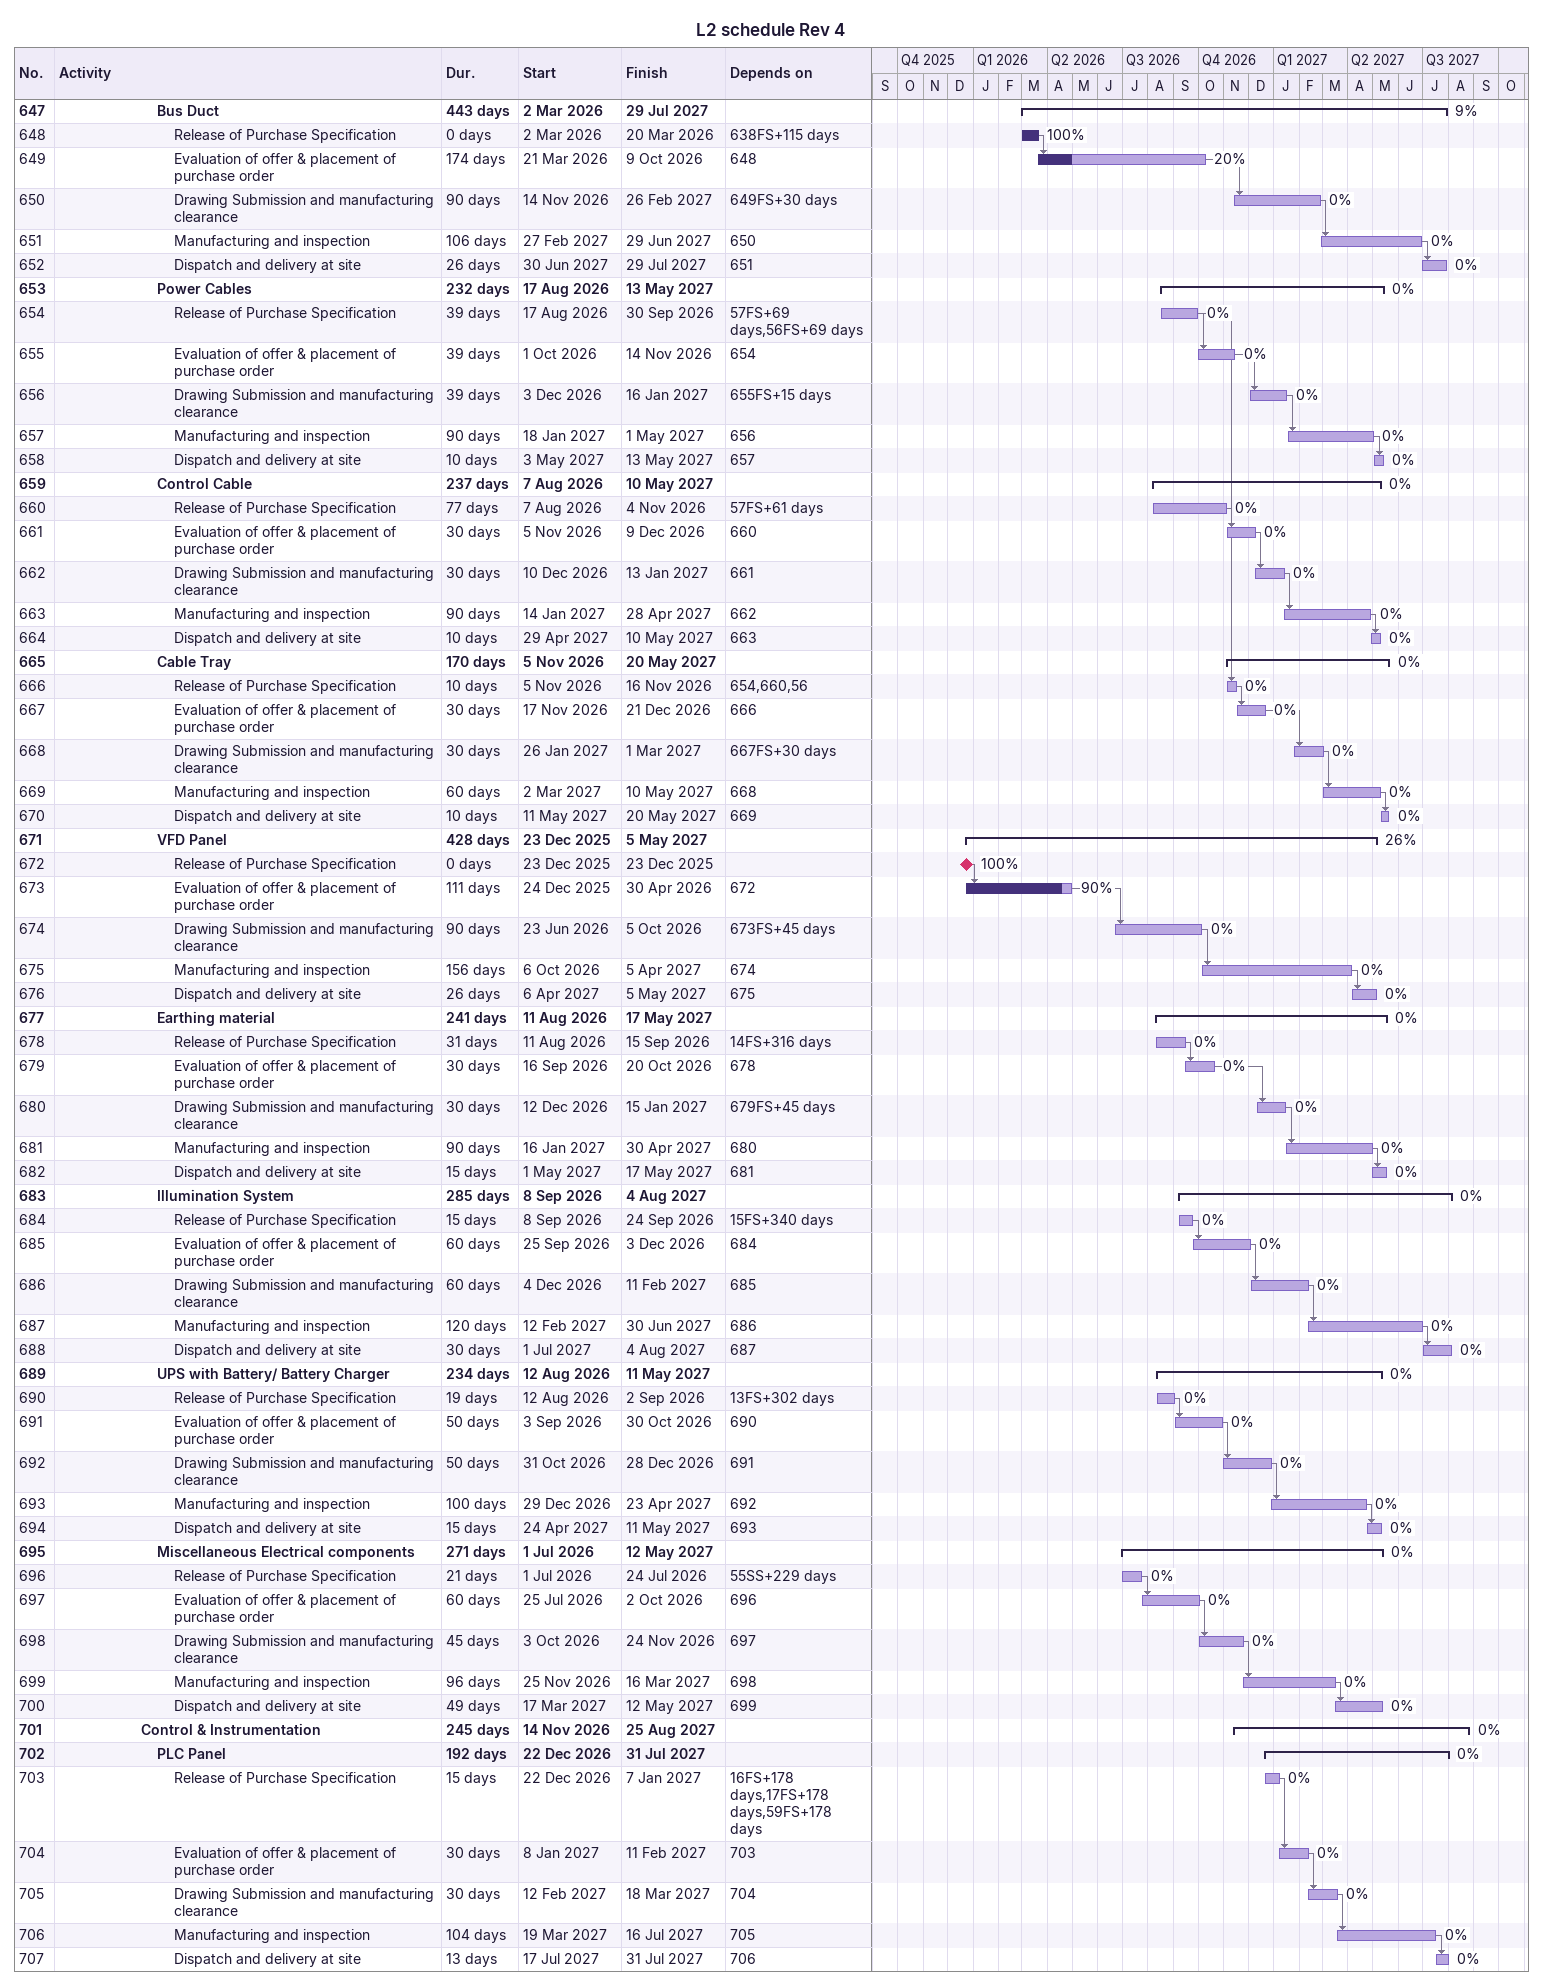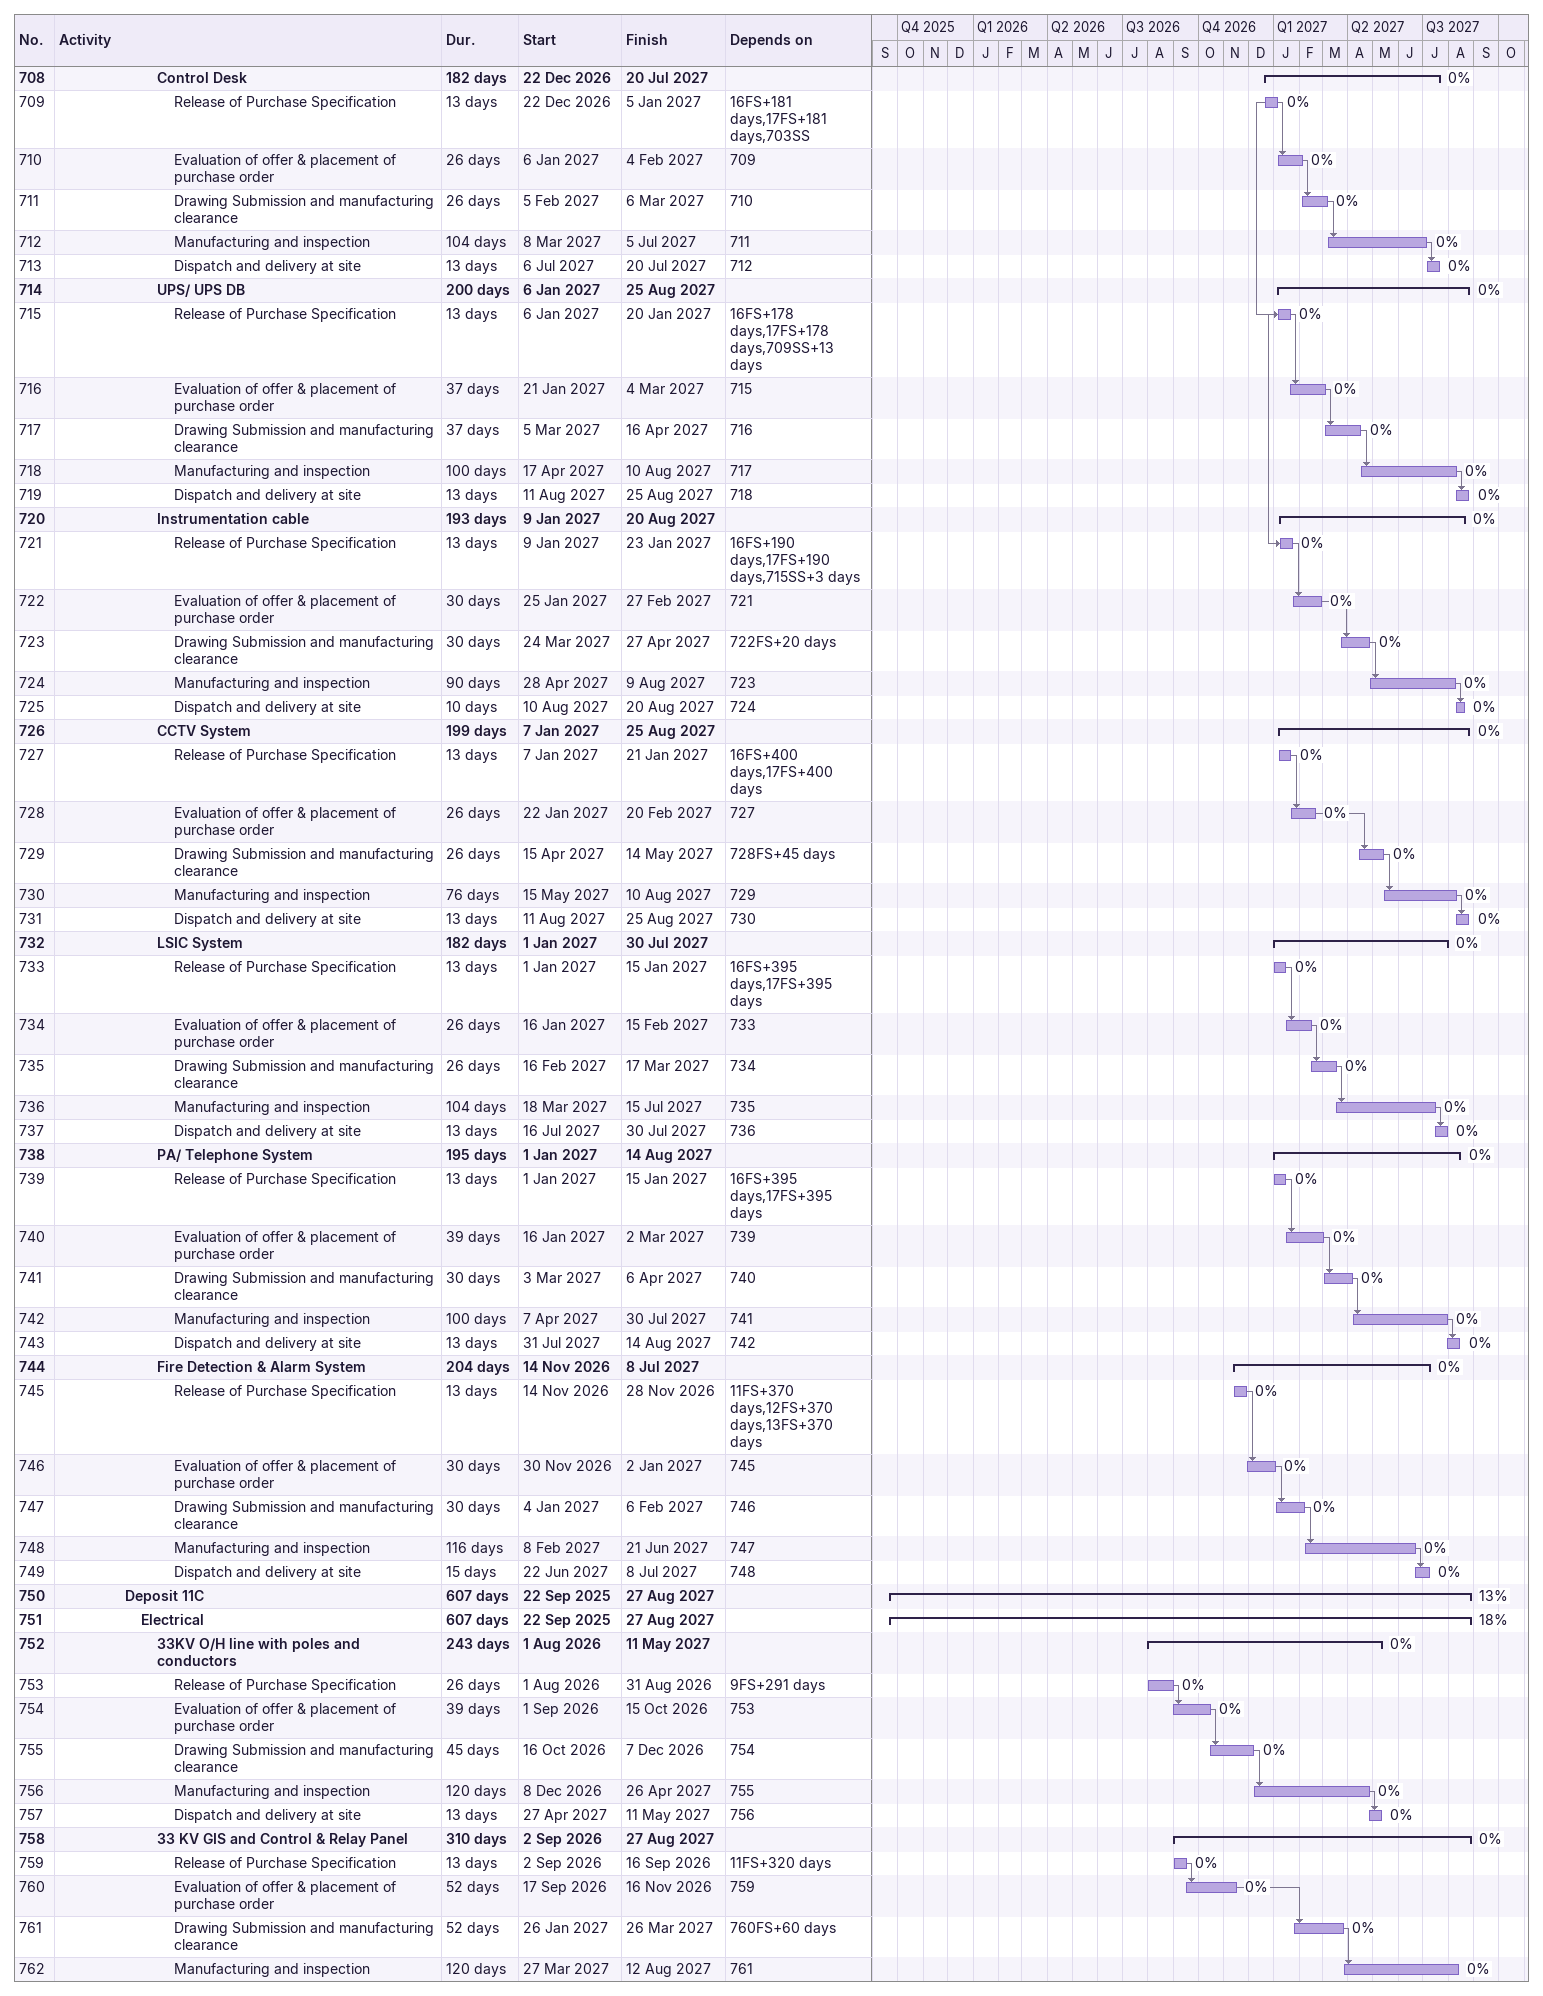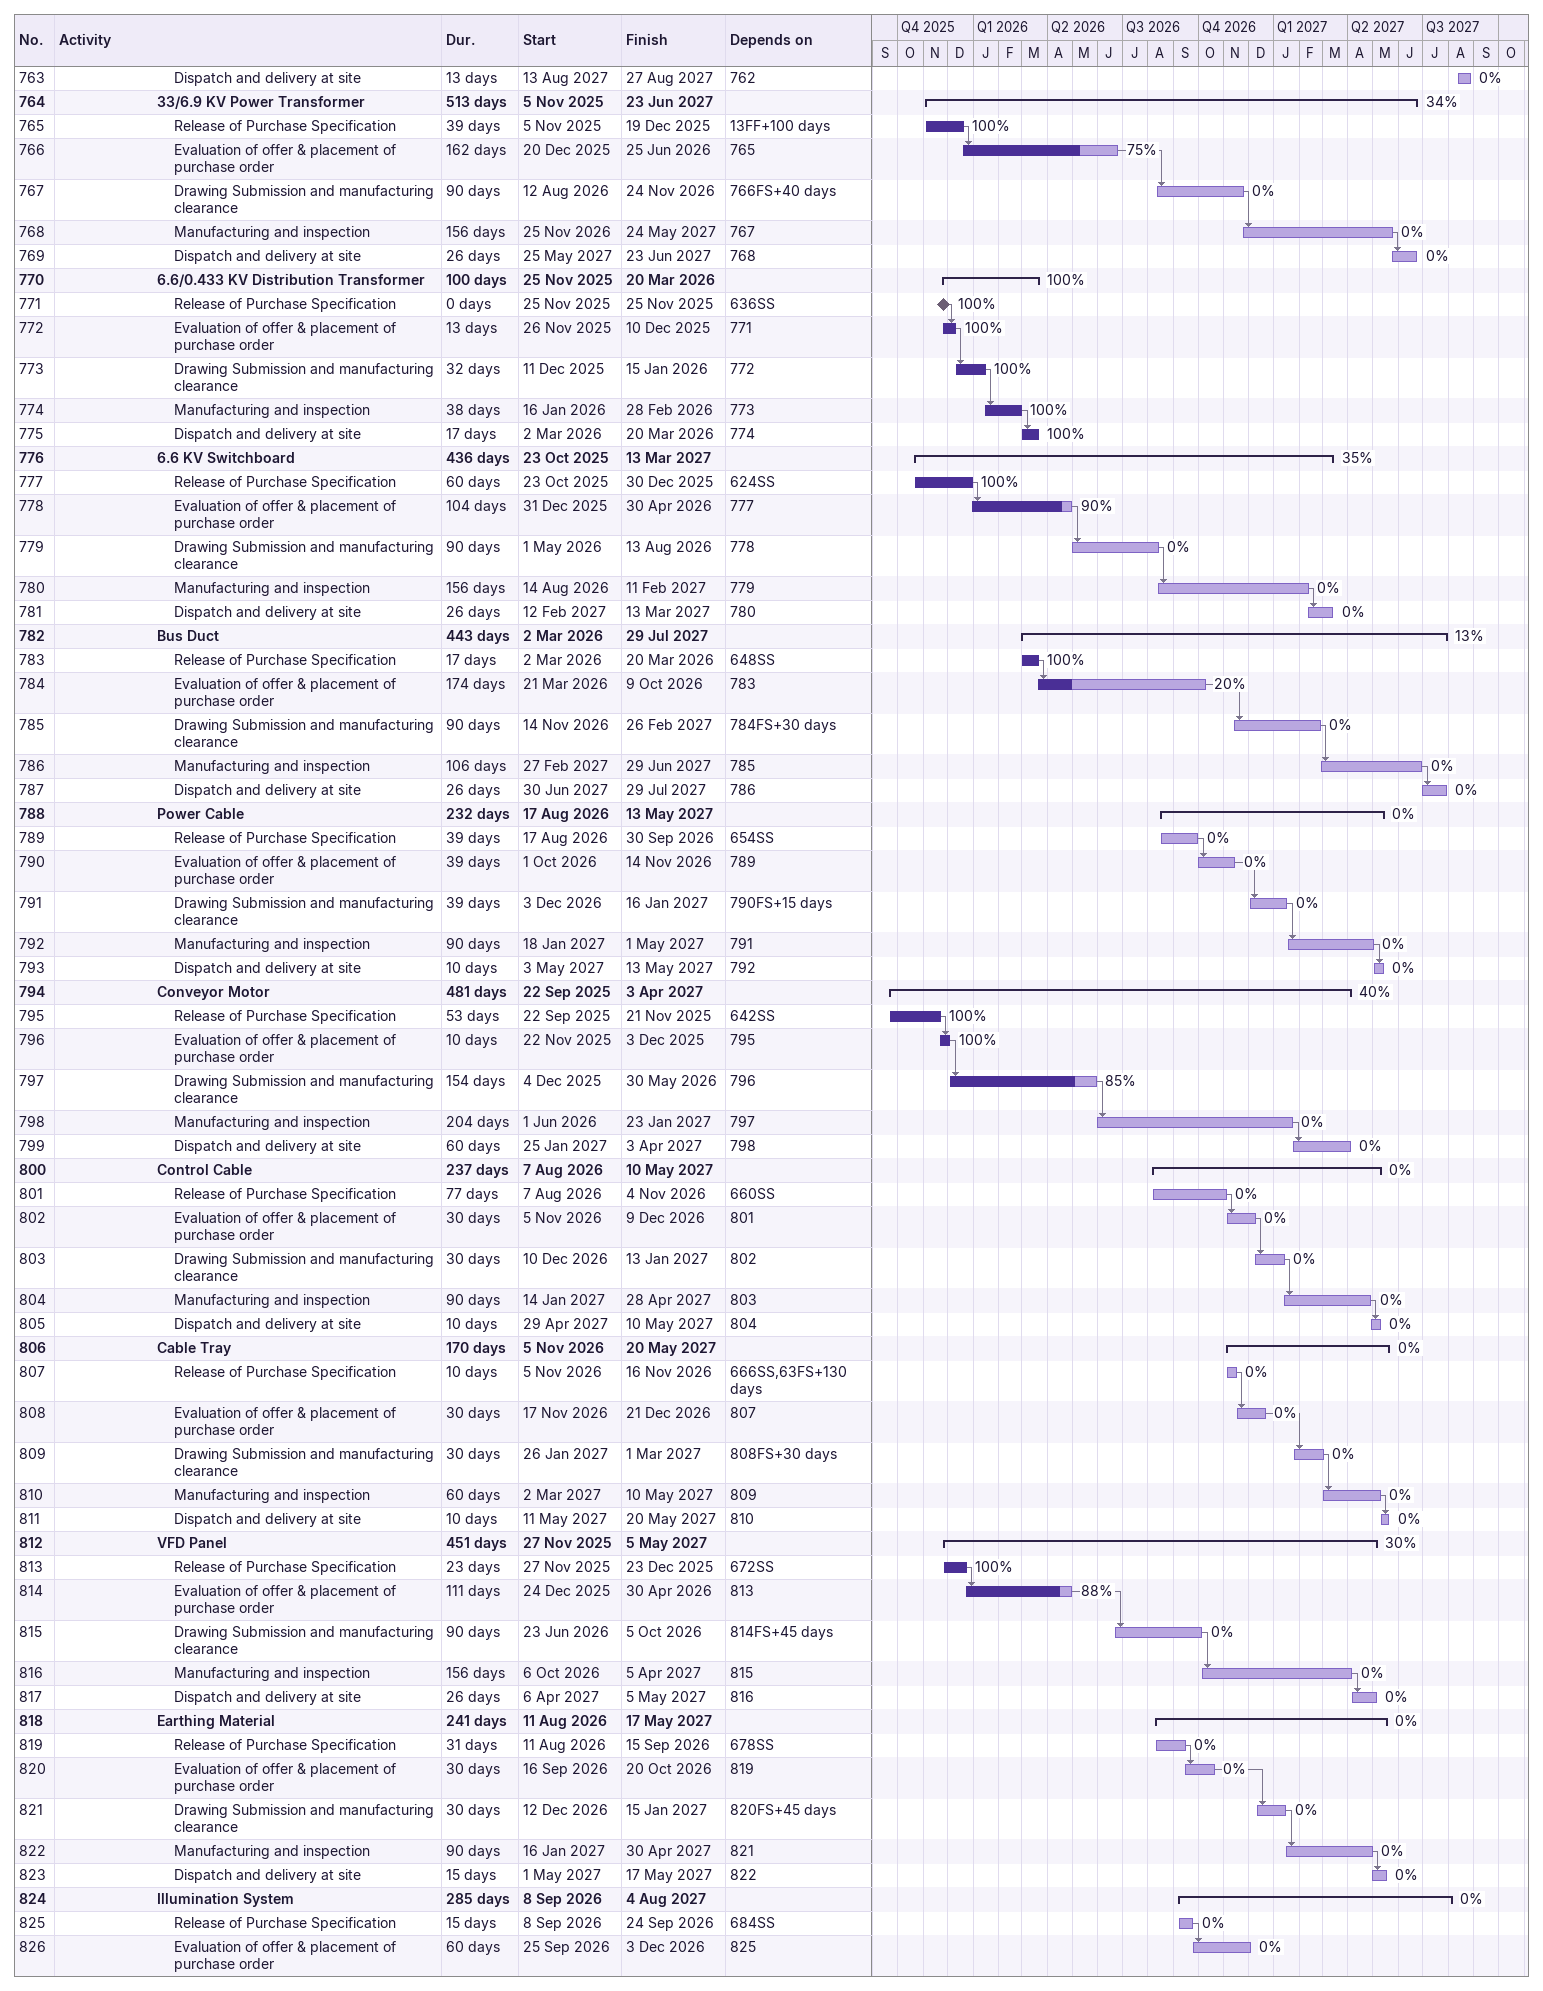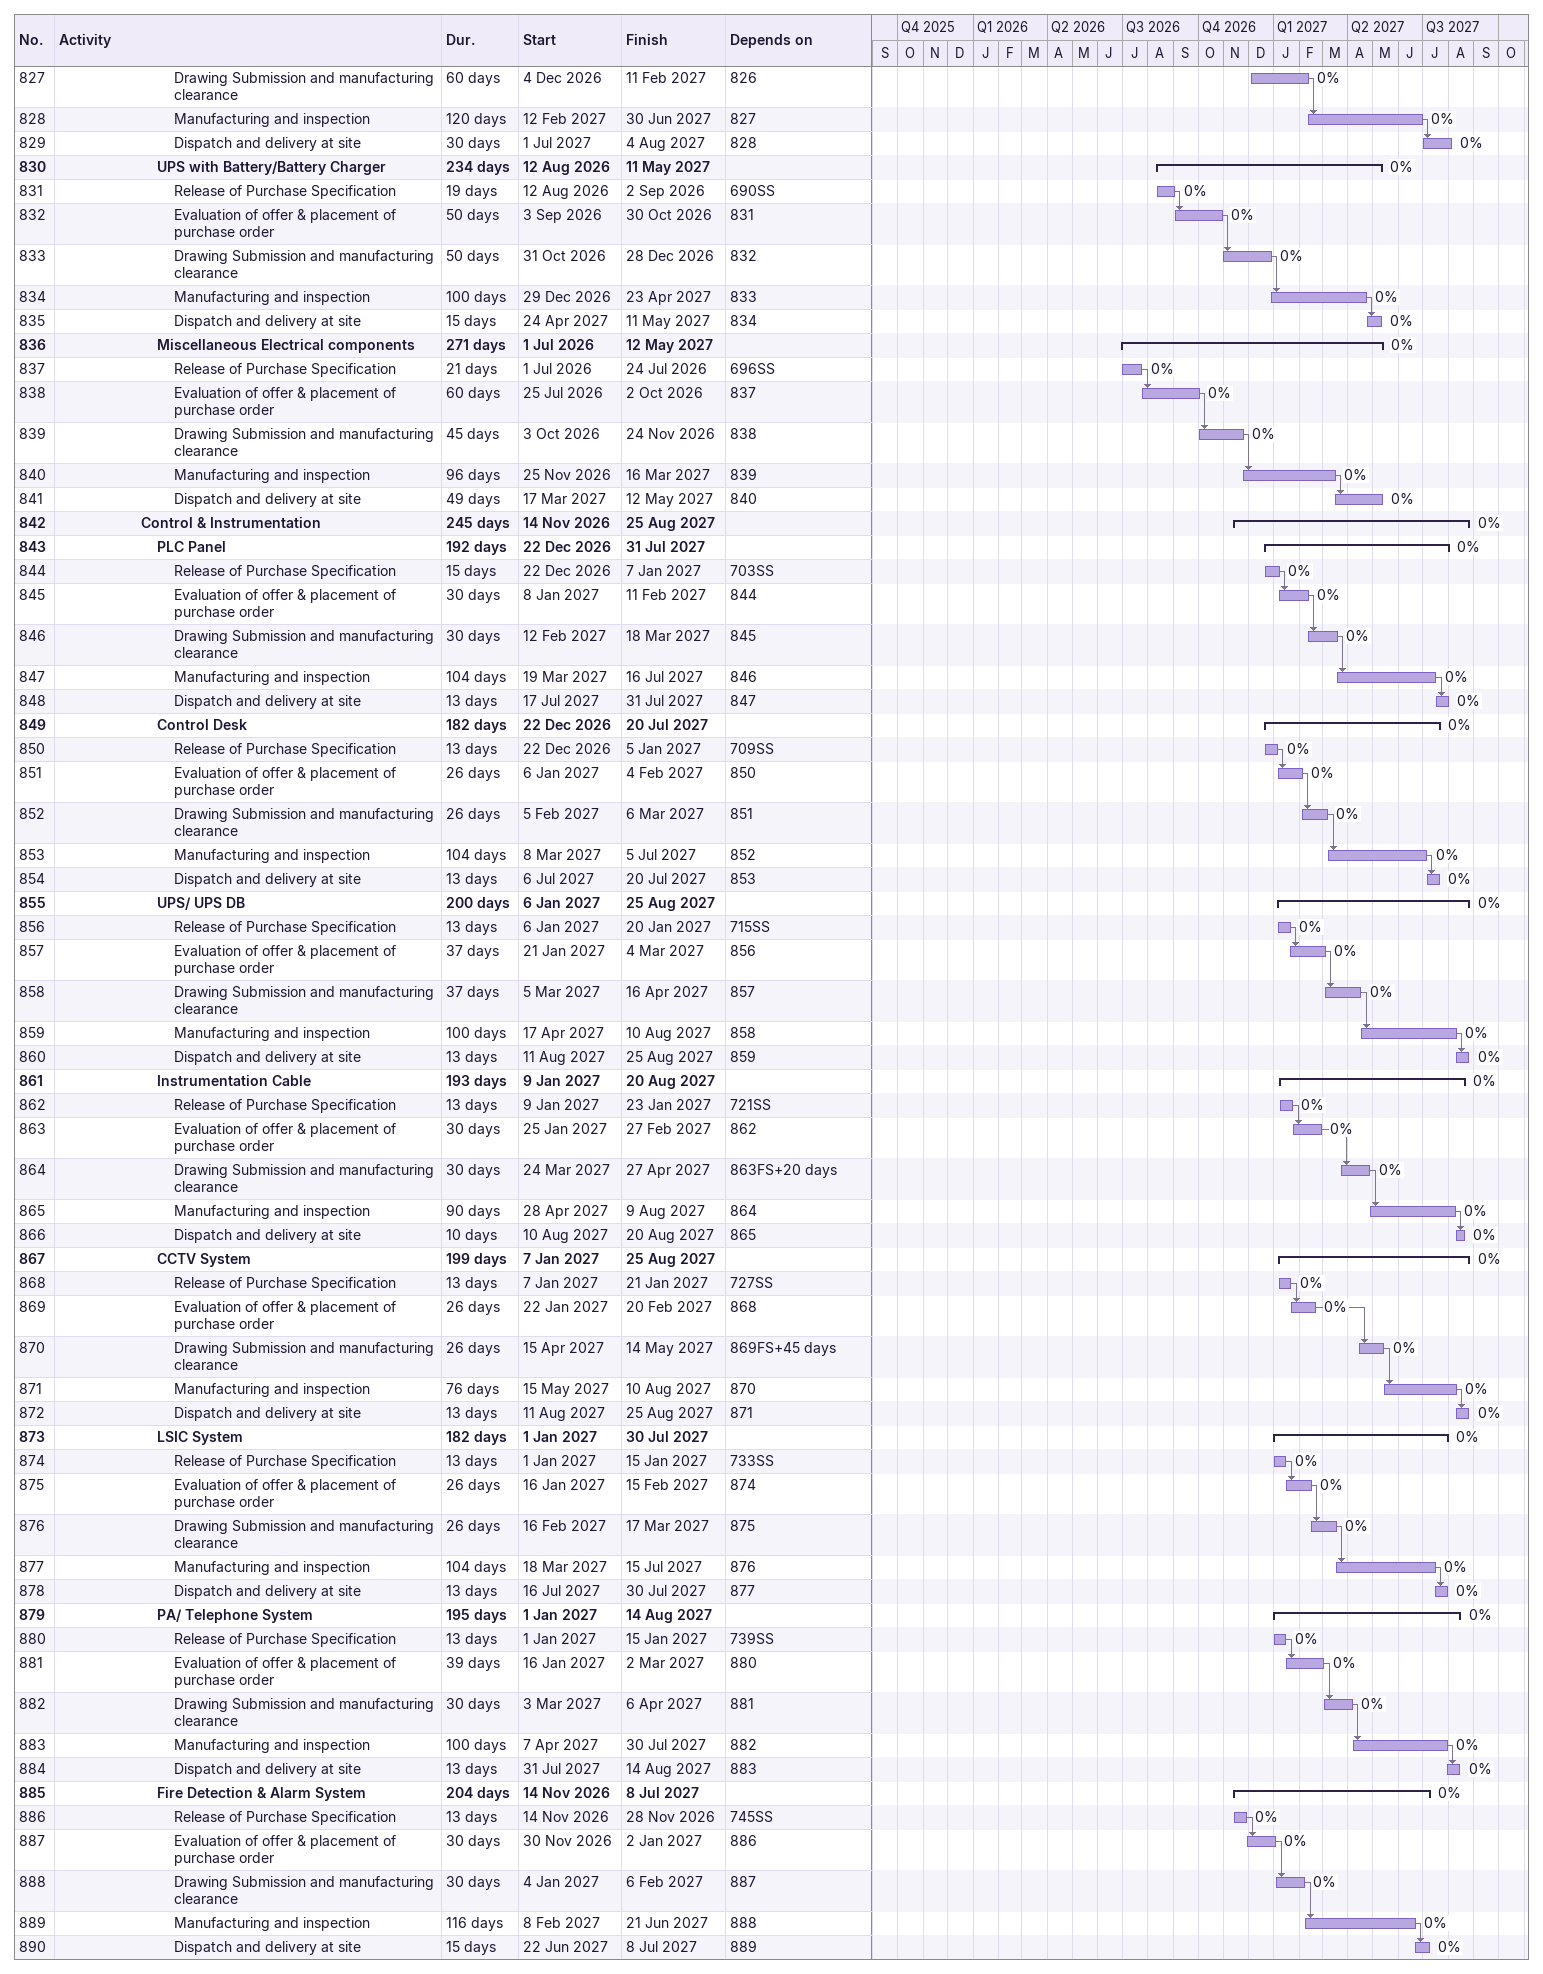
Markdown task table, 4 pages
L2 schedule Rev 4

| ID | Level | Task | Duration | Start | Finish | Predecessors | % complete |
|---|---|---|---|---|---|---|---|
| 647 | 7 | **Bus Duct** | 443d | 2026-03-02 | 2027-07-29 |  | 9 |
| 648 | 8 | Release of Purchase Specification | 0d | 2026-03-02 | 2026-03-20 | 638FS+115d | 100 |
| 649 | 8 | Evaluation of offer & placement of purchase order | 174d | 2026-03-21 | 2026-10-09 | 648 | 20 |
| 650 | 8 | Drawing Submission and manufacturing clearance | 90d | 2026-11-14 | 2027-02-26 | 649FS+30d | 0 |
| 651 | 8 | Manufacturing and inspection | 106d | 2027-02-27 | 2027-06-29 | 650 | 0 |
| 652 | 8 | Dispatch and delivery at site | 26d | 2027-06-30 | 2027-07-29 | 651 | 0 |
| 653 | 7 | **Power Cables** | 232d | 2026-08-17 | 2027-05-13 |  | 0 |
| 654 | 8 | Release of Purchase Specification | 39d | 2026-08-17 | 2026-09-30 | 57FS+69d, 56FS+69d | 0 |
| 655 | 8 | Evaluation of offer & placement of purchase order | 39d | 2026-10-01 | 2026-11-14 | 654 | 0 |
| 656 | 8 | Drawing Submission and manufacturing clearance | 39d | 2026-12-03 | 2027-01-16 | 655FS+15d | 0 |
| 657 | 8 | Manufacturing and inspection | 90d | 2027-01-18 | 2027-05-01 | 656 | 0 |
| 658 | 8 | Dispatch and delivery at site | 10d | 2027-05-03 | 2027-05-13 | 657 | 0 |
| 659 | 7 | **Control Cable** | 237d | 2026-08-07 | 2027-05-10 |  | 0 |
| 660 | 8 | Release of Purchase Specification | 77d | 2026-08-07 | 2026-11-04 | 57FS+61d | 0 |
| 661 | 8 | Evaluation of offer & placement of purchase order | 30d | 2026-11-05 | 2026-12-09 | 660 | 0 |
| 662 | 8 | Drawing Submission and manufacturing clearance | 30d | 2026-12-10 | 2027-01-13 | 661 | 0 |
| 663 | 8 | Manufacturing and inspection | 90d | 2027-01-14 | 2027-04-28 | 662 | 0 |
| 664 | 8 | Dispatch and delivery at site | 10d | 2027-04-29 | 2027-05-10 | 663 | 0 |
| 665 | 7 | **Cable Tray** | 170d | 2026-11-05 | 2027-05-20 |  | 0 |
| 666 | 8 | Release of Purchase Specification | 10d | 2026-11-05 | 2026-11-16 | 654, 660, 56 | 0 |
| 667 | 8 | Evaluation of offer & placement of purchase order | 30d | 2026-11-17 | 2026-12-21 | 666 | 0 |
| 668 | 8 | Drawing Submission and manufacturing clearance | 30d | 2027-01-26 | 2027-03-01 | 667FS+30d | 0 |
| 669 | 8 | Manufacturing and inspection | 60d | 2027-03-02 | 2027-05-10 | 668 | 0 |
| 670 | 8 | Dispatch and delivery at site | 10d | 2027-05-11 | 2027-05-20 | 669 | 0 |
| 671 | 7 | **VFD Panel** | 428d | 2025-12-23 | 2027-05-05 |  | 26 |
| 672 | 8 | Release of Purchase Specification | 0d | 2025-12-23 | 2025-12-23 |  | 100 |
| 673 | 8 | Evaluation of offer & placement of purchase order | 111d | 2025-12-24 | 2026-04-30 | 672 | 90 |
| 674 | 8 | Drawing Submission and manufacturing clearance | 90d | 2026-06-23 | 2026-10-05 | 673FS+45d | 0 |
| 675 | 8 | Manufacturing and inspection | 156d | 2026-10-06 | 2027-04-05 | 674 | 0 |
| 676 | 8 | Dispatch and delivery at site | 26d | 2027-04-06 | 2027-05-05 | 675 | 0 |
| 677 | 7 | **Earthing material** | 241d | 2026-08-11 | 2027-05-17 |  | 0 |
| 678 | 8 | Release of Purchase Specification | 31d | 2026-08-11 | 2026-09-15 | 14FS+316d | 0 |
| 679 | 8 | Evaluation of offer & placement of purchase order | 30d | 2026-09-16 | 2026-10-20 | 678 | 0 |
| 680 | 8 | Drawing Submission and manufacturing clearance | 30d | 2026-12-12 | 2027-01-15 | 679FS+45d | 0 |
| 681 | 8 | Manufacturing and inspection | 90d | 2027-01-16 | 2027-04-30 | 680 | 0 |
| 682 | 8 | Dispatch and delivery at site | 15d | 2027-05-01 | 2027-05-17 | 681 | 0 |
| 683 | 7 | **Illumination System** | 285d | 2026-09-08 | 2027-08-04 |  | 0 |
| 684 | 8 | Release of Purchase Specification | 15d | 2026-09-08 | 2026-09-24 | 15FS+340d | 0 |
| 685 | 8 | Evaluation of offer & placement of purchase order | 60d | 2026-09-25 | 2026-12-03 | 684 | 0 |
| 686 | 8 | Drawing Submission and manufacturing clearance | 60d | 2026-12-04 | 2027-02-11 | 685 | 0 |
| 687 | 8 | Manufacturing and inspection | 120d | 2027-02-12 | 2027-06-30 | 686 | 0 |
| 688 | 8 | Dispatch and delivery at site | 30d | 2027-07-01 | 2027-08-04 | 687 | 0 |
| 689 | 7 | **UPS with Battery/ Battery Charger** | 234d | 2026-08-12 | 2027-05-11 |  | 0 |
| 690 | 8 | Release of Purchase Specification | 19d | 2026-08-12 | 2026-09-02 | 13FS+302d | 0 |
| 691 | 8 | Evaluation of offer & placement of purchase order | 50d | 2026-09-03 | 2026-10-30 | 690 | 0 |
| 692 | 8 | Drawing Submission and manufacturing clearance | 50d | 2026-10-31 | 2026-12-28 | 691 | 0 |
| 693 | 8 | Manufacturing and inspection | 100d | 2026-12-29 | 2027-04-23 | 692 | 0 |
| 694 | 8 | Dispatch and delivery at site | 15d | 2027-04-24 | 2027-05-11 | 693 | 0 |
| 695 | 7 | **Miscellaneous Electrical components** | 271d | 2026-07-01 | 2027-05-12 |  | 0 |
| 696 | 8 | Release of Purchase Specification | 21d | 2026-07-01 | 2026-07-24 | 55SS+229d | 0 |
| 697 | 8 | Evaluation of offer & placement of purchase order | 60d | 2026-07-25 | 2026-10-02 | 696 | 0 |
| 698 | 8 | Drawing Submission and manufacturing clearance | 45d | 2026-10-03 | 2026-11-24 | 697 | 0 |
| 699 | 8 | Manufacturing and inspection | 96d | 2026-11-25 | 2027-03-16 | 698 | 0 |
| 700 | 8 | Dispatch and delivery at site | 49d | 2027-03-17 | 2027-05-12 | 699 | 0 |
| 701 | 6 | **Control & Instrumentation** | 245d | 2026-11-14 | 2027-08-25 |  | 0 |
| 702 | 7 | **PLC Panel** | 192d | 2026-12-22 | 2027-07-31 |  | 0 |
| 703 | 8 | Release of Purchase Specification | 15d | 2026-12-22 | 2027-01-07 | 16FS+178d, 17FS+178d, 59FS+178d | 0 |
| 704 | 8 | Evaluation of offer & placement of purchase order | 30d | 2027-01-08 | 2027-02-11 | 703 | 0 |
| 705 | 8 | Drawing Submission and manufacturing clearance | 30d | 2027-02-12 | 2027-03-18 | 704 | 0 |
| 706 | 8 | Manufacturing and inspection | 104d | 2027-03-19 | 2027-07-16 | 705 | 0 |
| 707 | 8 | Dispatch and delivery at site | 13d | 2027-07-17 | 2027-07-31 | 706 | 0 |
| 708 | 7 | **Control Desk** | 182d | 2026-12-22 | 2027-07-20 |  | 0 |
| 709 | 8 | Release of Purchase Specification | 13d | 2026-12-22 | 2027-01-05 | 16FS+181d, 17FS+181d, 703SS | 0 |
| 710 | 8 | Evaluation of offer & placement of purchase order | 26d | 2027-01-06 | 2027-02-04 | 709 | 0 |
| 711 | 8 | Drawing Submission and manufacturing clearance | 26d | 2027-02-05 | 2027-03-06 | 710 | 0 |
| 712 | 8 | Manufacturing and inspection | 104d | 2027-03-08 | 2027-07-05 | 711 | 0 |
| 713 | 8 | Dispatch and delivery at site | 13d | 2027-07-06 | 2027-07-20 | 712 | 0 |
| 714 | 7 | **UPS/ UPS DB** | 200d | 2027-01-06 | 2027-08-25 |  | 0 |
| 715 | 8 | Release of Purchase Specification | 13d | 2027-01-06 | 2027-01-20 | 16FS+178d, 17FS+178d, 709SS+13d | 0 |
| 716 | 8 | Evaluation of offer & placement of purchase order | 37d | 2027-01-21 | 2027-03-04 | 715 | 0 |
| 717 | 8 | Drawing Submission and manufacturing clearance | 37d | 2027-03-05 | 2027-04-16 | 716 | 0 |
| 718 | 8 | Manufacturing and inspection | 100d | 2027-04-17 | 2027-08-10 | 717 | 0 |
| 719 | 8 | Dispatch and delivery at site | 13d | 2027-08-11 | 2027-08-25 | 718 | 0 |
| 720 | 7 | **Instrumentation cable** | 193d | 2027-01-09 | 2027-08-20 |  | 0 |
| 721 | 8 | Release of Purchase Specification | 13d | 2027-01-09 | 2027-01-23 | 16FS+190d, 17FS+190d, 715SS+3d | 0 |
| 722 | 8 | Evaluation of offer & placement of purchase order | 30d | 2027-01-25 | 2027-02-27 | 721 | 0 |
| 723 | 8 | Drawing Submission and manufacturing clearance | 30d | 2027-03-24 | 2027-04-27 | 722FS+20d | 0 |
| 724 | 8 | Manufacturing and inspection | 90d | 2027-04-28 | 2027-08-09 | 723 | 0 |
| 725 | 8 | Dispatch and delivery at site | 10d | 2027-08-10 | 2027-08-20 | 724 | 0 |
| 726 | 7 | **CCTV System** | 199d | 2027-01-07 | 2027-08-25 |  | 0 |
| 727 | 8 | Release of Purchase Specification | 13d | 2027-01-07 | 2027-01-21 | 16FS+400d, 17FS+400d | 0 |
| 728 | 8 | Evaluation of offer & placement of purchase order | 26d | 2027-01-22 | 2027-02-20 | 727 | 0 |
| 729 | 8 | Drawing Submission and manufacturing clearance | 26d | 2027-04-15 | 2027-05-14 | 728FS+45d | 0 |
| 730 | 8 | Manufacturing and inspection | 76d | 2027-05-15 | 2027-08-10 | 729 | 0 |
| 731 | 8 | Dispatch and delivery at site | 13d | 2027-08-11 | 2027-08-25 | 730 | 0 |
| 732 | 7 | **LSIC System** | 182d | 2027-01-01 | 2027-07-30 |  | 0 |
| 733 | 8 | Release of Purchase Specification | 13d | 2027-01-01 | 2027-01-15 | 16FS+395d, 17FS+395d | 0 |
| 734 | 8 | Evaluation of offer & placement of purchase order | 26d | 2027-01-16 | 2027-02-15 | 733 | 0 |
| 735 | 8 | Drawing Submission and manufacturing clearance | 26d | 2027-02-16 | 2027-03-17 | 734 | 0 |
| 736 | 8 | Manufacturing and inspection | 104d | 2027-03-18 | 2027-07-15 | 735 | 0 |
| 737 | 8 | Dispatch and delivery at site | 13d | 2027-07-16 | 2027-07-30 | 736 | 0 |
| 738 | 7 | **PA/ Telephone System** | 195d | 2027-01-01 | 2027-08-14 |  | 0 |
| 739 | 8 | Release of Purchase Specification | 13d | 2027-01-01 | 2027-01-15 | 16FS+395d, 17FS+395d | 0 |
| 740 | 8 | Evaluation of offer & placement of purchase order | 39d | 2027-01-16 | 2027-03-02 | 739 | 0 |
| 741 | 8 | Drawing Submission and manufacturing clearance | 30d | 2027-03-03 | 2027-04-06 | 740 | 0 |
| 742 | 8 | Manufacturing and inspection | 100d | 2027-04-07 | 2027-07-30 | 741 | 0 |
| 743 | 8 | Dispatch and delivery at site | 13d | 2027-07-31 | 2027-08-14 | 742 | 0 |
| 744 | 7 | **Fire Detection & Alarm System** | 204d | 2026-11-14 | 2027-07-08 |  | 0 |
| 745 | 8 | Release of Purchase Specification | 13d | 2026-11-14 | 2026-11-28 | 11FS+370d, 12FS+370d, 13FS+370d | 0 |
| 746 | 8 | Evaluation of offer & placement of purchase order | 30d | 2026-11-30 | 2027-01-02 | 745 | 0 |
| 747 | 8 | Drawing Submission and manufacturing clearance | 30d | 2027-01-04 | 2027-02-06 | 746 | 0 |
| 748 | 8 | Manufacturing and inspection | 116d | 2027-02-08 | 2027-06-21 | 747 | 0 |
| 749 | 8 | Dispatch and delivery at site | 15d | 2027-06-22 | 2027-07-08 | 748 | 0 |
| 750 | 5 | **Deposit 11C** | 607d | 2025-09-22 | 2027-08-27 |  | 13 |
| 751 | 6 | **Electrical** | 607d | 2025-09-22 | 2027-08-27 |  | 18 |
| 752 | 7 | **33KV O/H line with poles and conductors** | 243d | 2026-08-01 | 2027-05-11 |  | 0 |
| 753 | 8 | Release of Purchase Specification | 26d | 2026-08-01 | 2026-08-31 | 9FS+291d | 0 |
| 754 | 8 | Evaluation of offer & placement of purchase order | 39d | 2026-09-01 | 2026-10-15 | 753 | 0 |
| 755 | 8 | Drawing Submission and manufacturing clearance | 45d | 2026-10-16 | 2026-12-07 | 754 | 0 |
| 756 | 8 | Manufacturing and inspection | 120d | 2026-12-08 | 2027-04-26 | 755 | 0 |
| 757 | 8 | Dispatch and delivery at site | 13d | 2027-04-27 | 2027-05-11 | 756 | 0 |
| 758 | 7 | **33 KV GIS and Control & Relay Panel** | 310d | 2026-09-02 | 2027-08-27 |  | 0 |
| 759 | 8 | Release of Purchase Specification | 13d | 2026-09-02 | 2026-09-16 | 11FS+320d | 0 |
| 760 | 8 | Evaluation of offer & placement of purchase order | 52d | 2026-09-17 | 2026-11-16 | 759 | 0 |
| 761 | 8 | Drawing Submission and manufacturing clearance | 52d | 2027-01-26 | 2027-03-26 | 760FS+60d | 0 |
| 762 | 8 | Manufacturing and inspection | 120d | 2027-03-27 | 2027-08-12 | 761 | 0 |
| 763 | 8 | Dispatch and delivery at site | 13d | 2027-08-13 | 2027-08-27 | 762 | 0 |
| 764 | 7 | **33/6.9 KV Power Transformer** | 513d | 2025-11-05 | 2027-06-23 |  | 34 |
| 765 | 8 | Release of Purchase Specification | 39d | 2025-11-05 | 2025-12-19 | 13FF+100d | 100 |
| 766 | 8 | Evaluation of offer & placement of purchase order | 162d | 2025-12-20 | 2026-06-25 | 765 | 75 |
| 767 | 8 | Drawing Submission and manufacturing clearance | 90d | 2026-08-12 | 2026-11-24 | 766FS+40d | 0 |
| 768 | 8 | Manufacturing and inspection | 156d | 2026-11-25 | 2027-05-24 | 767 | 0 |
| 769 | 8 | Dispatch and delivery at site | 26d | 2027-05-25 | 2027-06-23 | 768 | 0 |
| 770 | 7 | **6.6/0.433 KV Distribution Transformer** | 100d | 2025-11-25 | 2026-03-20 |  | 100 |
| 771 | 8 | Release of Purchase Specification | 0d | 2025-11-25 | 2025-11-25 | 636SS | 100 |
| 772 | 8 | Evaluation of offer & placement of purchase order | 13d | 2025-11-26 | 2025-12-10 | 771 | 100 |
| 773 | 8 | Drawing Submission and manufacturing clearance | 32d | 2025-12-11 | 2026-01-15 | 772 | 100 |
| 774 | 8 | Manufacturing and inspection | 38d | 2026-01-16 | 2026-02-28 | 773 | 100 |
| 775 | 8 | Dispatch and delivery at site | 17d | 2026-03-02 | 2026-03-20 | 774 | 100 |
| 776 | 7 | **6.6 KV Switchboard** | 436d | 2025-10-23 | 2027-03-13 |  | 35 |
| 777 | 8 | Release of Purchase Specification | 60d | 2025-10-23 | 2025-12-30 | 624SS | 100 |
| 778 | 8 | Evaluation of offer & placement of purchase order | 104d | 2025-12-31 | 2026-04-30 | 777 | 90 |
| 779 | 8 | Drawing Submission and manufacturing clearance | 90d | 2026-05-01 | 2026-08-13 | 778 | 0 |
| 780 | 8 | Manufacturing and inspection | 156d | 2026-08-14 | 2027-02-11 | 779 | 0 |
| 781 | 8 | Dispatch and delivery at site | 26d | 2027-02-12 | 2027-03-13 | 780 | 0 |
| 782 | 7 | **Bus Duct** | 443d | 2026-03-02 | 2027-07-29 |  | 13 |
| 783 | 8 | Release of Purchase Specification | 17d | 2026-03-02 | 2026-03-20 | 648SS | 100 |
| 784 | 8 | Evaluation of offer & placement of purchase order | 174d | 2026-03-21 | 2026-10-09 | 783 | 20 |
| 785 | 8 | Drawing Submission and manufacturing clearance | 90d | 2026-11-14 | 2027-02-26 | 784FS+30d | 0 |
| 786 | 8 | Manufacturing and inspection | 106d | 2027-02-27 | 2027-06-29 | 785 | 0 |
| 787 | 8 | Dispatch and delivery at site | 26d | 2027-06-30 | 2027-07-29 | 786 | 0 |
| 788 | 7 | **Power Cable** | 232d | 2026-08-17 | 2027-05-13 |  | 0 |
| 789 | 8 | Release of Purchase Specification | 39d | 2026-08-17 | 2026-09-30 | 654SS | 0 |
| 790 | 8 | Evaluation of offer & placement of purchase order | 39d | 2026-10-01 | 2026-11-14 | 789 | 0 |
| 791 | 8 | Drawing Submission and manufacturing clearance | 39d | 2026-12-03 | 2027-01-16 | 790FS+15d | 0 |
| 792 | 8 | Manufacturing and inspection | 90d | 2027-01-18 | 2027-05-01 | 791 | 0 |
| 793 | 8 | Dispatch and delivery at site | 10d | 2027-05-03 | 2027-05-13 | 792 | 0 |
| 794 | 7 | **Conveyor Motor** | 481d | 2025-09-22 | 2027-04-03 |  | 40 |
| 795 | 8 | Release of Purchase Specification | 53d | 2025-09-22 | 2025-11-21 | 642SS | 100 |
| 796 | 8 | Evaluation of offer & placement of purchase order | 10d | 2025-11-22 | 2025-12-03 | 795 | 100 |
| 797 | 8 | Drawing Submission and manufacturing clearance | 154d | 2025-12-04 | 2026-05-30 | 796 | 85 |
| 798 | 8 | Manufacturing and inspection | 204d | 2026-06-01 | 2027-01-23 | 797 | 0 |
| 799 | 8 | Dispatch and delivery at site | 60d | 2027-01-25 | 2027-04-03 | 798 | 0 |
| 800 | 7 | **Control Cable** | 237d | 2026-08-07 | 2027-05-10 |  | 0 |
| 801 | 8 | Release of Purchase Specification | 77d | 2026-08-07 | 2026-11-04 | 660SS | 0 |
| 802 | 8 | Evaluation of offer & placement of purchase order | 30d | 2026-11-05 | 2026-12-09 | 801 | 0 |
| 803 | 8 | Drawing Submission and manufacturing clearance | 30d | 2026-12-10 | 2027-01-13 | 802 | 0 |
| 804 | 8 | Manufacturing and inspection | 90d | 2027-01-14 | 2027-04-28 | 803 | 0 |
| 805 | 8 | Dispatch and delivery at site | 10d | 2027-04-29 | 2027-05-10 | 804 | 0 |
| 806 | 7 | **Cable Tray** | 170d | 2026-11-05 | 2027-05-20 |  | 0 |
| 807 | 8 | Release of Purchase Specification | 10d | 2026-11-05 | 2026-11-16 | 666SS, 63FS+130d | 0 |
| 808 | 8 | Evaluation of offer & placement of purchase order | 30d | 2026-11-17 | 2026-12-21 | 807 | 0 |
| 809 | 8 | Drawing Submission and manufacturing clearance | 30d | 2027-01-26 | 2027-03-01 | 808FS+30d | 0 |
| 810 | 8 | Manufacturing and inspection | 60d | 2027-03-02 | 2027-05-10 | 809 | 0 |
| 811 | 8 | Dispatch and delivery at site | 10d | 2027-05-11 | 2027-05-20 | 810 | 0 |
| 812 | 7 | **VFD Panel** | 451d | 2025-11-27 | 2027-05-05 |  | 30 |
| 813 | 8 | Release of Purchase Specification | 23d | 2025-11-27 | 2025-12-23 | 672SS | 100 |
| 814 | 8 | Evaluation of offer & placement of purchase order | 111d | 2025-12-24 | 2026-04-30 | 813 | 88 |
| 815 | 8 | Drawing Submission and manufacturing clearance | 90d | 2026-06-23 | 2026-10-05 | 814FS+45d | 0 |
| 816 | 8 | Manufacturing and inspection | 156d | 2026-10-06 | 2027-04-05 | 815 | 0 |
| 817 | 8 | Dispatch and delivery at site | 26d | 2027-04-06 | 2027-05-05 | 816 | 0 |
| 818 | 7 | **Earthing Material** | 241d | 2026-08-11 | 2027-05-17 |  | 0 |
| 819 | 8 | Release of Purchase Specification | 31d | 2026-08-11 | 2026-09-15 | 678SS | 0 |
| 820 | 8 | Evaluation of offer & placement of purchase order | 30d | 2026-09-16 | 2026-10-20 | 819 | 0 |
| 821 | 8 | Drawing Submission and manufacturing clearance | 30d | 2026-12-12 | 2027-01-15 | 820FS+45d | 0 |
| 822 | 8 | Manufacturing and inspection | 90d | 2027-01-16 | 2027-04-30 | 821 | 0 |
| 823 | 8 | Dispatch and delivery at site | 15d | 2027-05-01 | 2027-05-17 | 822 | 0 |
| 824 | 7 | **Illumination System** | 285d | 2026-09-08 | 2027-08-04 |  | 0 |
| 825 | 8 | Release of Purchase Specification | 15d | 2026-09-08 | 2026-09-24 | 684SS | 0 |
| 826 | 8 | Evaluation of offer & placement of purchase order | 60d | 2026-09-25 | 2026-12-03 | 825 | 0 |
| 827 | 8 | Drawing Submission and manufacturing clearance | 60d | 2026-12-04 | 2027-02-11 | 826 | 0 |
| 828 | 8 | Manufacturing and inspection | 120d | 2027-02-12 | 2027-06-30 | 827 | 0 |
| 829 | 8 | Dispatch and delivery at site | 30d | 2027-07-01 | 2027-08-04 | 828 | 0 |
| 830 | 7 | **UPS with Battery/Battery Charger** | 234d | 2026-08-12 | 2027-05-11 |  | 0 |
| 831 | 8 | Release of Purchase Specification | 19d | 2026-08-12 | 2026-09-02 | 690SS | 0 |
| 832 | 8 | Evaluation of offer & placement of purchase order | 50d | 2026-09-03 | 2026-10-30 | 831 | 0 |
| 833 | 8 | Drawing Submission and manufacturing clearance | 50d | 2026-10-31 | 2026-12-28 | 832 | 0 |
| 834 | 8 | Manufacturing and inspection | 100d | 2026-12-29 | 2027-04-23 | 833 | 0 |
| 835 | 8 | Dispatch and delivery at site | 15d | 2027-04-24 | 2027-05-11 | 834 | 0 |
| 836 | 7 | **Miscellaneous Electrical components** | 271d | 2026-07-01 | 2027-05-12 |  | 0 |
| 837 | 8 | Release of Purchase Specification | 21d | 2026-07-01 | 2026-07-24 | 696SS | 0 |
| 838 | 8 | Evaluation of offer & placement of purchase order | 60d | 2026-07-25 | 2026-10-02 | 837 | 0 |
| 839 | 8 | Drawing Submission and manufacturing clearance | 45d | 2026-10-03 | 2026-11-24 | 838 | 0 |
| 840 | 8 | Manufacturing and inspection | 96d | 2026-11-25 | 2027-03-16 | 839 | 0 |
| 841 | 8 | Dispatch and delivery at site | 49d | 2027-03-17 | 2027-05-12 | 840 | 0 |
| 842 | 6 | **Control & Instrumentation** | 245d | 2026-11-14 | 2027-08-25 |  | 0 |
| 843 | 7 | **PLC Panel** | 192d | 2026-12-22 | 2027-07-31 |  | 0 |
| 844 | 8 | Release of Purchase Specification | 15d | 2026-12-22 | 2027-01-07 | 703SS | 0 |
| 845 | 8 | Evaluation of offer & placement of purchase order | 30d | 2027-01-08 | 2027-02-11 | 844 | 0 |
| 846 | 8 | Drawing Submission and manufacturing clearance | 30d | 2027-02-12 | 2027-03-18 | 845 | 0 |
| 847 | 8 | Manufacturing and inspection | 104d | 2027-03-19 | 2027-07-16 | 846 | 0 |
| 848 | 8 | Dispatch and delivery at site | 13d | 2027-07-17 | 2027-07-31 | 847 | 0 |
| 849 | 7 | **Control Desk** | 182d | 2026-12-22 | 2027-07-20 |  | 0 |
| 850 | 8 | Release of Purchase Specification | 13d | 2026-12-22 | 2027-01-05 | 709SS | 0 |
| 851 | 8 | Evaluation of offer & placement of purchase order | 26d | 2027-01-06 | 2027-02-04 | 850 | 0 |
| 852 | 8 | Drawing Submission and manufacturing clearance | 26d | 2027-02-05 | 2027-03-06 | 851 | 0 |
| 853 | 8 | Manufacturing and inspection | 104d | 2027-03-08 | 2027-07-05 | 852 | 0 |
| 854 | 8 | Dispatch and delivery at site | 13d | 2027-07-06 | 2027-07-20 | 853 | 0 |
| 855 | 7 | **UPS/ UPS DB** | 200d | 2027-01-06 | 2027-08-25 |  | 0 |
| 856 | 8 | Release of Purchase Specification | 13d | 2027-01-06 | 2027-01-20 | 715SS | 0 |
| 857 | 8 | Evaluation of offer & placement of purchase order | 37d | 2027-01-21 | 2027-03-04 | 856 | 0 |
| 858 | 8 | Drawing Submission and manufacturing clearance | 37d | 2027-03-05 | 2027-04-16 | 857 | 0 |
| 859 | 8 | Manufacturing and inspection | 100d | 2027-04-17 | 2027-08-10 | 858 | 0 |
| 860 | 8 | Dispatch and delivery at site | 13d | 2027-08-11 | 2027-08-25 | 859 | 0 |
| 861 | 7 | **Instrumentation Cable** | 193d | 2027-01-09 | 2027-08-20 |  | 0 |
| 862 | 8 | Release of Purchase Specification | 13d | 2027-01-09 | 2027-01-23 | 721SS | 0 |
| 863 | 8 | Evaluation of offer & placement of purchase order | 30d | 2027-01-25 | 2027-02-27 | 862 | 0 |
| 864 | 8 | Drawing Submission and manufacturing clearance | 30d | 2027-03-24 | 2027-04-27 | 863FS+20d | 0 |
| 865 | 8 | Manufacturing and inspection | 90d | 2027-04-28 | 2027-08-09 | 864 | 0 |
| 866 | 8 | Dispatch and delivery at site | 10d | 2027-08-10 | 2027-08-20 | 865 | 0 |
| 867 | 7 | **CCTV System** | 199d | 2027-01-07 | 2027-08-25 |  | 0 |
| 868 | 8 | Release of Purchase Specification | 13d | 2027-01-07 | 2027-01-21 | 727SS | 0 |
| 869 | 8 | Evaluation of offer & placement of purchase order | 26d | 2027-01-22 | 2027-02-20 | 868 | 0 |
| 870 | 8 | Drawing Submission and manufacturing clearance | 26d | 2027-04-15 | 2027-05-14 | 869FS+45d | 0 |
| 871 | 8 | Manufacturing and inspection | 76d | 2027-05-15 | 2027-08-10 | 870 | 0 |
| 872 | 8 | Dispatch and delivery at site | 13d | 2027-08-11 | 2027-08-25 | 871 | 0 |
| 873 | 7 | **LSIC System** | 182d | 2027-01-01 | 2027-07-30 |  | 0 |
| 874 | 8 | Release of Purchase Specification | 13d | 2027-01-01 | 2027-01-15 | 733SS | 0 |
| 875 | 8 | Evaluation of offer & placement of purchase order | 26d | 2027-01-16 | 2027-02-15 | 874 | 0 |
| 876 | 8 | Drawing Submission and manufacturing clearance | 26d | 2027-02-16 | 2027-03-17 | 875 | 0 |
| 877 | 8 | Manufacturing and inspection | 104d | 2027-03-18 | 2027-07-15 | 876 | 0 |
| 878 | 8 | Dispatch and delivery at site | 13d | 2027-07-16 | 2027-07-30 | 877 | 0 |
| 879 | 7 | **PA/ Telephone System** | 195d | 2027-01-01 | 2027-08-14 |  | 0 |
| 880 | 8 | Release of Purchase Specification | 13d | 2027-01-01 | 2027-01-15 | 739SS | 0 |
| 881 | 8 | Evaluation of offer & placement of purchase order | 39d | 2027-01-16 | 2027-03-02 | 880 | 0 |
| 882 | 8 | Drawing Submission and manufacturing clearance | 30d | 2027-03-03 | 2027-04-06 | 881 | 0 |
| 883 | 8 | Manufacturing and inspection | 100d | 2027-04-07 | 2027-07-30 | 882 | 0 |
| 884 | 8 | Dispatch and delivery at site | 13d | 2027-07-31 | 2027-08-14 | 883 | 0 |
| 885 | 7 | **Fire Detection & Alarm System** | 204d | 2026-11-14 | 2027-07-08 |  | 0 |
| 886 | 8 | Release of Purchase Specification | 13d | 2026-11-14 | 2026-11-28 | 745SS | 0 |
| 887 | 8 | Evaluation of offer & placement of purchase order | 30d | 2026-11-30 | 2027-01-02 | 886 | 0 |
| 888 | 8 | Drawing Submission and manufacturing clearance | 30d | 2027-01-04 | 2027-02-06 | 887 | 0 |
| 889 | 8 | Manufacturing and inspection | 116d | 2027-02-08 | 2027-06-21 | 888 | 0 |
| 890 | 8 | Dispatch and delivery at site | 15d | 2027-06-22 | 2027-07-08 | 889 | 0 |
